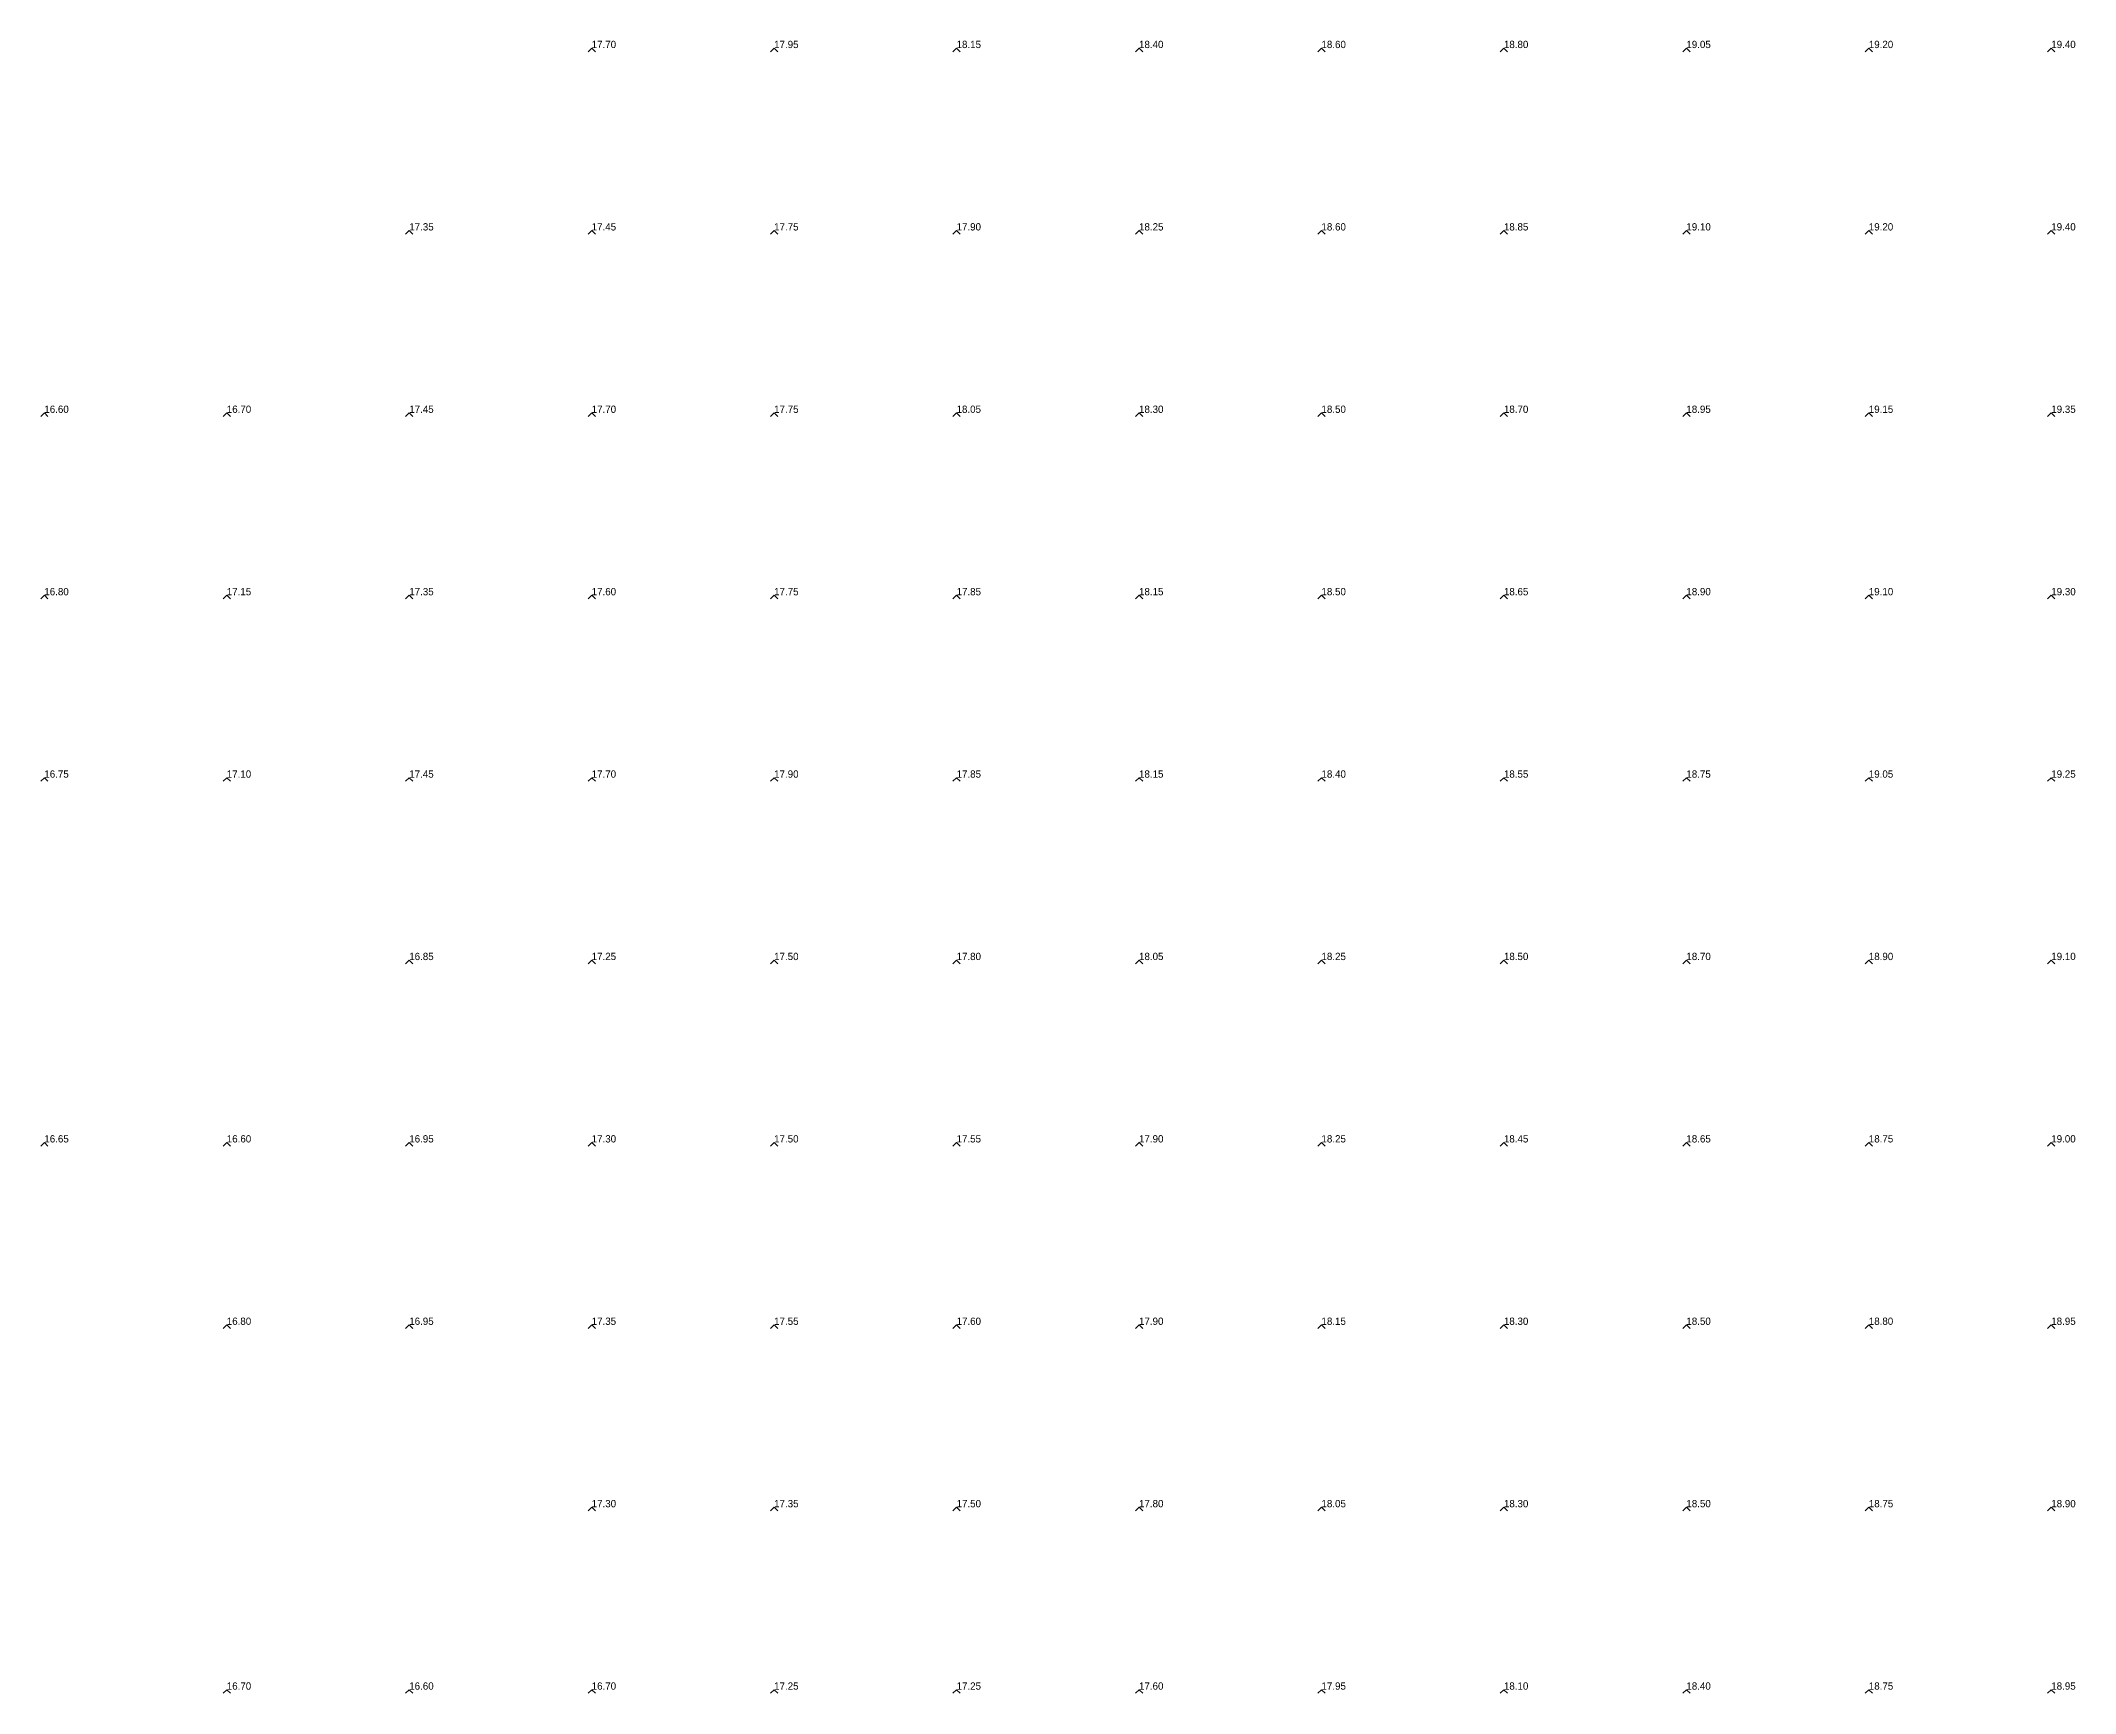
# Model space of a CAD drawing. Extents: x 570945 to 571083, y 5181392 to 5181597.
# Drawn here: x 570962.32 to 570990.2, y 5181416.58 to 5181439.23 of the extents above; entities that cross this region are included whole.
import ezdxf

# ---------------------------------------------------------------- set-up
doc = ezdxf.new("R2010")
doc.units = 0
doc.layers.add('Soundings', color=1, linetype='CONTINUOUS')

msp = doc.modelspace()

# ---------------------------------------------------------------- linework, layer by layer
at = {"layer": 'Soundings'}
for points in [[(570969.825, 5181439.075), (570969.875, 5181439.125), (570969.925, 5181439.075)], [(570972.325, 5181439.075), (570972.375, 5181439.125), (570972.425, 5181439.075)], [(570974.825, 5181439.075), (570974.875, 5181439.125), (570974.925, 5181439.075)], [(570977.325, 5181439.075), (570977.375, 5181439.125), (570977.425, 5181439.075)], [(570979.825, 5181439.075), (570979.875, 5181439.125), (570979.925, 5181439.075)], [(570982.325, 5181439.075), (570982.375, 5181439.125), (570982.425, 5181439.075)], [(570984.825, 5181439.075), (570984.875, 5181439.125), (570984.925, 5181439.075)], [(570987.325, 5181439.075), (570987.375, 5181439.125), (570987.425, 5181439.075)], [(570989.825, 5181439.075), (570989.875, 5181439.125), (570989.925, 5181439.075)], [(570967.325, 5181436.575), (570967.375, 5181436.625), (570967.425, 5181436.575)], [(570969.825, 5181436.575), (570969.875, 5181436.625), (570969.925, 5181436.575)], [(570972.325, 5181436.575), (570972.375, 5181436.625), (570972.425, 5181436.575)], [(570974.825, 5181436.575), (570974.875, 5181436.625), (570974.925, 5181436.575)], [(570977.325, 5181436.575), (570977.375, 5181436.625), (570977.425, 5181436.575)], [(570979.825, 5181436.575), (570979.875, 5181436.625), (570979.925, 5181436.575)], [(570982.325, 5181436.575), (570982.375, 5181436.625), (570982.425, 5181436.575)], [(570984.825, 5181436.575), (570984.875, 5181436.625), (570984.925, 5181436.575)], [(570987.325, 5181436.575), (570987.375, 5181436.625), (570987.425, 5181436.575)], [(570989.825, 5181436.575), (570989.875, 5181436.625), (570989.925, 5181436.575)], [(570962.325, 5181434.075), (570962.375, 5181434.125), (570962.425, 5181434.075)], [(570964.825, 5181434.075), (570964.875, 5181434.125), (570964.925, 5181434.075)], [(570967.325, 5181434.075), (570967.375, 5181434.125), (570967.425, 5181434.075)], [(570969.825, 5181434.075), (570969.875, 5181434.125), (570969.925, 5181434.075)], [(570972.325, 5181434.075), (570972.375, 5181434.125), (570972.425, 5181434.075)], [(570974.825, 5181434.075), (570974.875, 5181434.125), (570974.925, 5181434.075)], [(570977.325, 5181434.075), (570977.375, 5181434.125), (570977.425, 5181434.075)], [(570979.825, 5181434.075), (570979.875, 5181434.125), (570979.925, 5181434.075)], [(570982.325, 5181434.075), (570982.375, 5181434.125), (570982.425, 5181434.075)], [(570984.825, 5181434.075), (570984.875, 5181434.125), (570984.925, 5181434.075)], [(570987.325, 5181434.075), (570987.375, 5181434.125), (570987.425, 5181434.075)], [(570989.825, 5181434.075), (570989.875, 5181434.125), (570989.925, 5181434.075)], [(570962.325, 5181431.575), (570962.375, 5181431.625), (570962.425, 5181431.575)], [(570964.825, 5181431.575), (570964.875, 5181431.625), (570964.925, 5181431.575)], [(570967.325, 5181431.575), (570967.375, 5181431.625), (570967.425, 5181431.575)], [(570969.825, 5181431.575), (570969.875, 5181431.625), (570969.925, 5181431.575)], [(570972.325, 5181431.575), (570972.375, 5181431.625), (570972.425, 5181431.575)], [(570974.825, 5181431.575), (570974.875, 5181431.625), (570974.925, 5181431.575)], [(570977.325, 5181431.575), (570977.375, 5181431.625), (570977.425, 5181431.575)], [(570979.825, 5181431.575), (570979.875, 5181431.625), (570979.925, 5181431.575)], [(570982.325, 5181431.575), (570982.375, 5181431.625), (570982.425, 5181431.575)], [(570984.825, 5181431.575), (570984.875, 5181431.625), (570984.925, 5181431.575)], [(570987.325, 5181431.575), (570987.375, 5181431.625), (570987.425, 5181431.575)], [(570989.825, 5181431.575), (570989.875, 5181431.625), (570989.925, 5181431.575)], [(570962.325, 5181429.075), (570962.375, 5181429.125), (570962.425, 5181429.075)], [(570964.825, 5181429.075), (570964.875, 5181429.125), (570964.925, 5181429.075)], [(570967.325, 5181429.075), (570967.375, 5181429.125), (570967.425, 5181429.075)], [(570969.825, 5181429.075), (570969.875, 5181429.125), (570969.925, 5181429.075)], [(570972.325, 5181429.075), (570972.375, 5181429.125), (570972.425, 5181429.075)], [(570974.825, 5181429.075), (570974.875, 5181429.125), (570974.925, 5181429.075)], [(570977.325, 5181429.075), (570977.375, 5181429.125), (570977.425, 5181429.075)], [(570979.825, 5181429.075), (570979.875, 5181429.125), (570979.925, 5181429.075)], [(570982.325, 5181429.075), (570982.375, 5181429.125), (570982.425, 5181429.075)], [(570984.825, 5181429.075), (570984.875, 5181429.125), (570984.925, 5181429.075)], [(570987.325, 5181429.075), (570987.375, 5181429.125), (570987.425, 5181429.075)], [(570989.825, 5181429.075), (570989.875, 5181429.125), (570989.925, 5181429.075)], [(570967.325, 5181426.575), (570967.375, 5181426.625), (570967.425, 5181426.575)], [(570969.825, 5181426.575), (570969.875, 5181426.625), (570969.925, 5181426.575)], [(570972.325, 5181426.575), (570972.375, 5181426.625), (570972.425, 5181426.575)], [(570974.825, 5181426.575), (570974.875, 5181426.625), (570974.925, 5181426.575)], [(570977.325, 5181426.575), (570977.375, 5181426.625), (570977.425, 5181426.575)], [(570979.825, 5181426.575), (570979.875, 5181426.625), (570979.925, 5181426.575)], [(570982.325, 5181426.575), (570982.375, 5181426.625), (570982.425, 5181426.575)], [(570984.825, 5181426.575), (570984.875, 5181426.625), (570984.925, 5181426.575)], [(570987.325, 5181426.575), (570987.375, 5181426.625), (570987.425, 5181426.575)], [(570989.825, 5181426.575), (570989.875, 5181426.625), (570989.925, 5181426.575)], [(570962.325, 5181424.075), (570962.375, 5181424.125), (570962.425, 5181424.075)], [(570964.825, 5181424.075), (570964.875, 5181424.125), (570964.925, 5181424.075)], [(570967.325, 5181424.075), (570967.375, 5181424.125), (570967.425, 5181424.075)], [(570969.825, 5181424.075), (570969.875, 5181424.125), (570969.925, 5181424.075)], [(570972.325, 5181424.075), (570972.375, 5181424.125), (570972.425, 5181424.075)], [(570974.825, 5181424.075), (570974.875, 5181424.125), (570974.925, 5181424.075)], [(570977.325, 5181424.075), (570977.375, 5181424.125), (570977.425, 5181424.075)], [(570979.825, 5181424.075), (570979.875, 5181424.125), (570979.925, 5181424.075)], [(570982.325, 5181424.075), (570982.375, 5181424.125), (570982.425, 5181424.075)], [(570984.825, 5181424.075), (570984.875, 5181424.125), (570984.925, 5181424.075)], [(570987.325, 5181424.075), (570987.375, 5181424.125), (570987.425, 5181424.075)], [(570989.825, 5181424.075), (570989.875, 5181424.125), (570989.925, 5181424.075)], [(570964.825, 5181421.575), (570964.875, 5181421.625), (570964.925, 5181421.575)], [(570967.325, 5181421.575), (570967.375, 5181421.625), (570967.425, 5181421.575)], [(570969.825, 5181421.575), (570969.875, 5181421.625), (570969.925, 5181421.575)], [(570972.325, 5181421.575), (570972.375, 5181421.625), (570972.425, 5181421.575)], [(570974.825, 5181421.575), (570974.875, 5181421.625), (570974.925, 5181421.575)], [(570977.325, 5181421.575), (570977.375, 5181421.625), (570977.425, 5181421.575)], [(570979.825, 5181421.575), (570979.875, 5181421.625), (570979.925, 5181421.575)], [(570982.325, 5181421.575), (570982.375, 5181421.625), (570982.425, 5181421.575)], [(570984.825, 5181421.575), (570984.875, 5181421.625), (570984.925, 5181421.575)], [(570987.325, 5181421.575), (570987.375, 5181421.625), (570987.425, 5181421.575)], [(570989.825, 5181421.575), (570989.875, 5181421.625), (570989.925, 5181421.575)], [(570969.825, 5181419.075), (570969.875, 5181419.125), (570969.925, 5181419.075)], [(570972.325, 5181419.075), (570972.375, 5181419.125), (570972.425, 5181419.075)], [(570974.825, 5181419.075), (570974.875, 5181419.125), (570974.925, 5181419.075)], [(570977.325, 5181419.075), (570977.375, 5181419.125), (570977.425, 5181419.075)], [(570979.825, 5181419.075), (570979.875, 5181419.125), (570979.925, 5181419.075)], [(570982.325, 5181419.075), (570982.375, 5181419.125), (570982.425, 5181419.075)], [(570984.825, 5181419.075), (570984.875, 5181419.125), (570984.925, 5181419.075)], [(570987.325, 5181419.075), (570987.375, 5181419.125), (570987.425, 5181419.075)], [(570989.825, 5181419.075), (570989.875, 5181419.125), (570989.925, 5181419.075)], [(570964.825, 5181416.575), (570964.875, 5181416.625), (570964.925, 5181416.575)], [(570967.325, 5181416.575), (570967.375, 5181416.625), (570967.425, 5181416.575)], [(570969.825, 5181416.575), (570969.875, 5181416.625), (570969.925, 5181416.575)], [(570972.325, 5181416.575), (570972.375, 5181416.625), (570972.425, 5181416.575)], [(570974.825, 5181416.575), (570974.875, 5181416.625), (570974.925, 5181416.575)], [(570977.325, 5181416.575), (570977.375, 5181416.625), (570977.425, 5181416.575)], [(570979.825, 5181416.575), (570979.875, 5181416.625), (570979.925, 5181416.575)], [(570982.325, 5181416.575), (570982.375, 5181416.625), (570982.425, 5181416.575)], [(570984.825, 5181416.575), (570984.875, 5181416.625), (570984.925, 5181416.575)], [(570987.325, 5181416.575), (570987.375, 5181416.625), (570987.425, 5181416.575)], [(570989.825, 5181416.575), (570989.875, 5181416.625), (570989.925, 5181416.575)]]:
    msp.add_lwpolyline(points, dxfattribs=at)

# ---------------------------------------------------------------- texts
for s, p in [('17.70', (570969.875, 5181439.125, 17.7)), ('17.95', (570972.375, 5181439.125, 17.95)), ('18.15', (570974.875, 5181439.125, 18.15)), ('18.40', (570977.375, 5181439.125, 18.4)), ('18.60', (570979.875, 5181439.125, 18.6)), ('18.80', (570982.375, 5181439.125, 18.8)), ('19.05', (570984.875, 5181439.125, 19.05)), ('19.20', (570987.375, 5181439.125, 19.2)), ('19.40', (570989.875, 5181439.125, 19.4)), ('17.35', (570967.375, 5181436.625, 17.35)), ('17.45', (570969.875, 5181436.625, 17.45)), ('17.75', (570972.375, 5181436.625, 17.75)), ('17.90', (570974.875, 5181436.625, 17.9)), ('18.25', (570977.375, 5181436.625, 18.25)), ('18.60', (570979.875, 5181436.625, 18.6)), ('18.85', (570982.375, 5181436.625, 18.85)), ('19.10', (570984.875, 5181436.625, 19.1)), ('19.20', (570987.375, 5181436.625, 19.2)), ('19.40', (570989.875, 5181436.625, 19.4)), ('16.60', (570962.375, 5181434.125, 16.6)), ('16.70', (570964.875, 5181434.125, 16.7)), ('17.45', (570967.375, 5181434.125, 17.45)), ('17.70', (570969.875, 5181434.125, 17.7)), ('17.75', (570972.375, 5181434.125, 17.75)), ('18.05', (570974.875, 5181434.125, 18.05)), ('18.30', (570977.375, 5181434.125, 18.3)), ('18.50', (570979.875, 5181434.125, 18.5)), ('18.70', (570982.375, 5181434.125, 18.7)), ('18.95', (570984.875, 5181434.125, 18.95)), ('19.15', (570987.375, 5181434.125, 19.15)), ('19.35', (570989.875, 5181434.125, 19.35)), ('16.80', (570962.375, 5181431.625, 16.8)), ('17.15', (570964.875, 5181431.625, 17.15)), ('17.35', (570967.375, 5181431.625, 17.35)), ('17.60', (570969.875, 5181431.625, 17.6)), ('17.75', (570972.375, 5181431.625, 17.75)), ('17.85', (570974.875, 5181431.625, 17.85)), ('18.15', (570977.375, 5181431.625, 18.15)), ('18.50', (570979.875, 5181431.625, 18.5)), ('18.65', (570982.375, 5181431.625, 18.65)), ('18.90', (570984.875, 5181431.625, 18.9)), ('19.10', (570987.375, 5181431.625, 19.1)), ('19.30', (570989.875, 5181431.625, 19.3)), ('16.75', (570962.375, 5181429.125, 16.75)), ('17.10', (570964.875, 5181429.125, 17.1)), ('17.70', (570969.875, 5181429.125, 17.7)), ('17.90', (570972.375, 5181429.125, 17.9)), ('17.85', (570974.875, 5181429.125, 17.85)), ('18.15', (570977.375, 5181429.125, 18.15)), ('18.40', (570979.875, 5181429.125, 18.4)), ('18.55', (570982.375, 5181429.125, 18.55)), ('18.75', (570984.875, 5181429.125, 18.75)), ('19.05', (570987.375, 5181429.125, 19.05)), ('19.25', (570989.875, 5181429.125, 19.25)), ('17.45', (570967.375, 5181429.125, 17.45)), ('16.85', (570967.375, 5181426.625, 16.85)), ('17.25', (570969.875, 5181426.625, 17.25)), ('17.50', (570972.375, 5181426.625, 17.5)), ('17.80', (570974.875, 5181426.625, 17.8)), ('18.05', (570977.375, 5181426.625, 18.05)), ('18.25', (570979.875, 5181426.625, 18.25)), ('18.50', (570982.375, 5181426.625, 18.5)), ('18.70', (570984.875, 5181426.625, 18.7)), ('18.90', (570987.375, 5181426.625, 18.9)), ('19.10', (570989.875, 5181426.625, 19.1)), ('16.65', (570962.375, 5181424.125, 16.65)), ('16.60', (570964.875, 5181424.125, 16.6)), ('16.95', (570967.375, 5181424.125, 16.95)), ('17.30', (570969.875, 5181424.125, 17.3)), ('17.50', (570972.375, 5181424.125, 17.5)), ('17.55', (570974.875, 5181424.125, 17.55)), ('17.90', (570977.375, 5181424.125, 17.9)), ('18.25', (570979.875, 5181424.125, 18.25)), ('18.45', (570982.375, 5181424.125, 18.45)), ('18.65', (570984.875, 5181424.125, 18.65)), ('18.75', (570987.375, 5181424.125, 18.75)), ('19.00', (570989.875, 5181424.125, 19)), ('16.80', (570964.875, 5181421.625, 16.8)), ('16.95', (570967.375, 5181421.625, 16.95)), ('17.35', (570969.875, 5181421.625, 17.35)), ('17.55', (570972.375, 5181421.625, 17.55)), ('17.60', (570974.875, 5181421.625, 17.6)), ('17.90', (570977.375, 5181421.625, 17.9)), ('18.15', (570979.875, 5181421.625, 18.15)), ('18.30', (570982.375, 5181421.625, 18.3)), ('18.50', (570984.875, 5181421.625, 18.5)), ('18.80', (570987.375, 5181421.625, 18.8)), ('18.95', (570989.875, 5181421.625, 18.95)), ('17.30', (570969.875, 5181419.125, 17.3)), ('17.35', (570972.375, 5181419.125, 17.35)), ('17.50', (570974.875, 5181419.125, 17.5)), ('17.80', (570977.375, 5181419.125, 17.8)), ('18.05', (570979.875, 5181419.125, 18.05)), ('18.30', (570982.375, 5181419.125, 18.3)), ('18.50', (570984.875, 5181419.125, 18.5)), ('18.75', (570987.375, 5181419.125, 18.75)), ('18.90', (570989.875, 5181419.125, 18.9)), ('16.70', (570964.875, 5181416.625, 16.7)), ('16.60', (570967.375, 5181416.625, 16.6)), ('16.70', (570969.875, 5181416.625, 16.7)), ('17.25', (570972.375, 5181416.625, 17.25)), ('17.25', (570974.875, 5181416.625, 17.25)), ('17.60', (570977.375, 5181416.625, 17.6)), ('17.95', (570979.875, 5181416.625, 17.95)), ('18.10', (570982.375, 5181416.625, 18.1)), ('18.40', (570984.875, 5181416.625, 18.4)), ('18.75', (570987.375, 5181416.625, 18.75)), ('18.95', (570989.875, 5181416.625, 18.95))]:
    msp.add_text(s, height=0.1, dxfattribs=at).set_placement(p)

doc.saveas('drawing.dxf')
